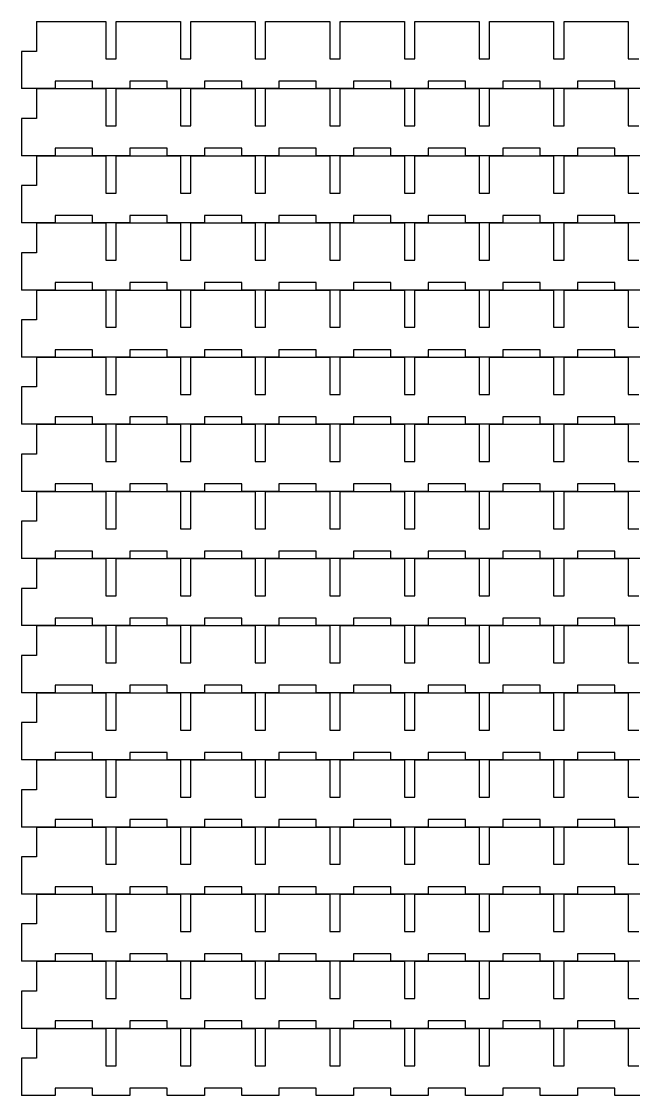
# Model space of a CAD drawing. Header units: millimetres. Extents: x 29 to 366, y 89 to 233.
# Drawn here: x 29.2 to 111.2, y 88.5 to 232.5 of the extents above; entities that cross this region are included whole.
import ezdxf

# ---------------------------------------------------------------- set-up
doc = ezdxf.new("R2010")
doc.units = ezdxf.units.MM

msp = doc.modelspace()

# ---------------------------------------------------------------- linework, layer by layer
at = {"color": 7, "linetype": 'Continuous', "lineweight": 25}
for p, q in [((31.16, 232.54), (31.16, 228.54)), ((31.16, 232.54), (40.46, 232.54)), ((40.46, 232.54), (40.46, 227.54)), ((41.86, 227.54), (41.86, 232.54)), ((41.86, 232.54), (50.46, 232.54)), ((50.46, 232.54), (50.46, 227.54)), ((51.86, 227.54), (51.86, 232.54)), ((51.86, 232.54), (60.46, 232.54)), ((60.46, 232.54), (60.46, 227.54)), ((61.86, 227.54), (61.86, 232.54)), ((61.86, 232.54), (70.46, 232.54)), ((70.46, 232.54), (70.46, 227.54)), ((71.86, 227.54), (71.86, 232.54)), ((71.86, 232.54), (80.46, 232.54)), ((80.46, 232.54), (80.46, 227.54)), ((81.86, 227.54), (81.86, 232.54)), ((81.86, 232.54), (90.46, 232.54)), ((90.46, 232.54), (90.46, 227.54)), ((91.86, 227.54), (91.86, 232.54)), ((91.86, 232.54), (100.46, 232.54)), ((100.46, 232.54), (100.46, 227.54)), ((101.86, 227.54), (101.86, 232.54)), ((101.86, 232.54), (110.46, 232.54)), ((110.46, 232.54), (110.46, 227.54)), ((29.16, 228.54), (29.16, 223.54)), ((31.16, 228.54), (29.16, 228.54)), ((40.46, 227.54), (41.86, 227.54)), ((50.46, 227.54), (51.86, 227.54)), ((60.46, 227.54), (61.86, 227.54)), ((70.46, 227.54), (71.86, 227.54)), ((80.46, 227.54), (81.86, 227.54)), ((90.46, 227.54), (91.86, 227.54)), ((100.46, 227.54), (101.86, 227.54)), ((110.46, 227.54), (111.86, 227.54)), ((33.66, 223.54), (29.16, 223.54)), ((31.16, 223.54), (31.16, 219.54)), ((31.16, 223.54), (40.46, 223.54)), ((38.66, 224.54), (33.66, 224.54)), ((33.66, 224.54), (33.66, 223.54)), ((38.66, 223.54), (38.66, 224.54)), ((43.66, 223.54), (38.66, 223.54)), ((40.46, 223.54), (40.46, 218.54)), ((41.86, 218.54), (41.86, 223.54)), ((41.86, 223.54), (50.46, 223.54)), ((48.66, 224.54), (43.66, 224.54)), ((43.66, 224.54), (43.66, 223.54)), ((48.66, 223.54), (48.66, 224.54)), ((53.66, 223.54), (48.66, 223.54)), ((50.46, 223.54), (50.46, 218.54)), ((51.86, 218.54), (51.86, 223.54)), ((51.86, 223.54), (60.46, 223.54)), ((58.66, 224.54), (53.66, 224.54)), ((53.66, 224.54), (53.66, 223.54)), ((58.66, 223.54), (58.66, 224.54)), ((63.66, 223.54), (58.66, 223.54)), ((60.46, 223.54), (60.46, 218.54)), ((61.86, 218.54), (61.86, 223.54)), ((61.86, 223.54), (70.46, 223.54)), ((68.66, 224.54), (63.66, 224.54)), ((63.66, 224.54), (63.66, 223.54)), ((68.66, 223.54), (68.66, 224.54)), ((73.66, 223.54), (68.66, 223.54)), ((70.46, 223.54), (70.46, 218.54)), ((71.86, 218.54), (71.86, 223.54)), ((71.86, 223.54), (80.46, 223.54)), ((78.66, 224.54), (73.66, 224.54)), ((73.66, 224.54), (73.66, 223.54)), ((78.66, 223.54), (78.66, 224.54)), ((83.66, 223.54), (78.66, 223.54)), ((80.46, 223.54), (80.46, 218.54)), ((81.86, 218.54), (81.86, 223.54)), ((81.86, 223.54), (90.46, 223.54)), ((88.66, 224.54), (83.66, 224.54)), ((83.66, 224.54), (83.66, 223.54)), ((88.66, 223.54), (88.66, 224.54)), ((93.66, 223.54), (88.66, 223.54)), ((90.46, 223.54), (90.46, 218.54)), ((91.86, 218.54), (91.86, 223.54)), ((91.86, 223.54), (100.46, 223.54)), ((98.66, 224.54), (93.66, 224.54)), ((93.66, 224.54), (93.66, 223.54)), ((98.66, 223.54), (98.66, 224.54)), ((103.66, 223.54), (98.66, 223.54)), ((100.46, 223.54), (100.46, 218.54)), ((101.86, 218.54), (101.86, 223.54)), ((101.86, 223.54), (110.46, 223.54)), ((108.66, 224.54), (103.66, 224.54)), ((103.66, 224.54), (103.66, 223.54)), ((108.66, 223.54), (108.66, 224.54)), ((113.66, 223.54), (108.66, 223.54)), ((110.46, 223.54), (110.46, 218.54)), ((29.16, 219.54), (29.16, 214.54)), ((31.16, 219.54), (29.16, 219.54)), ((40.46, 218.54), (41.86, 218.54)), ((50.46, 218.54), (51.86, 218.54)), ((60.46, 218.54), (61.86, 218.54)), ((70.46, 218.54), (71.86, 218.54)), ((80.46, 218.54), (81.86, 218.54)), ((90.46, 218.54), (91.86, 218.54)), ((100.46, 218.54), (101.86, 218.54)), ((110.46, 218.54), (111.86, 218.54)), ((38.66, 215.54), (33.66, 215.54)), ((33.66, 215.54), (33.66, 214.54)), ((38.66, 214.54), (38.66, 215.54)), ((48.66, 215.54), (43.66, 215.54)), ((43.66, 215.54), (43.66, 214.54)), ((48.66, 214.54), (48.66, 215.54)), ((58.66, 215.54), (53.66, 215.54)), ((53.66, 215.54), (53.66, 214.54)), ((58.66, 214.54), (58.66, 215.54)), ((68.66, 215.54), (63.66, 215.54)), ((63.66, 215.54), (63.66, 214.54)), ((68.66, 214.54), (68.66, 215.54)), ((78.66, 215.54), (73.66, 215.54)), ((73.66, 215.54), (73.66, 214.54)), ((78.66, 214.54), (78.66, 215.54)), ((88.66, 215.54), (83.66, 215.54)), ((83.66, 215.54), (83.66, 214.54)), ((88.66, 214.54), (88.66, 215.54)), ((98.66, 215.54), (93.66, 215.54)), ((93.66, 215.54), (93.66, 214.54)), ((98.66, 214.54), (98.66, 215.54)), ((108.66, 215.54), (103.66, 215.54)), ((103.66, 215.54), (103.66, 214.54)), ((108.66, 214.54), (108.66, 215.54)), ((33.66, 214.54), (29.16, 214.54)), ((31.16, 214.54), (31.16, 210.54)), ((31.16, 214.54), (40.46, 214.54)), ((43.66, 214.54), (38.66, 214.54)), ((40.46, 214.54), (40.46, 209.54)), ((41.86, 209.54), (41.86, 214.54)), ((41.86, 214.54), (50.46, 214.54)), ((53.66, 214.54), (48.66, 214.54)), ((50.46, 214.54), (50.46, 209.54)), ((51.86, 209.54), (51.86, 214.54)), ((51.86, 214.54), (60.46, 214.54)), ((63.66, 214.54), (58.66, 214.54)), ((60.46, 214.54), (60.46, 209.54)), ((61.86, 209.54), (61.86, 214.54)), ((61.86, 214.54), (70.46, 214.54)), ((73.66, 214.54), (68.66, 214.54)), ((70.46, 214.54), (70.46, 209.54)), ((71.86, 209.54), (71.86, 214.54)), ((71.86, 214.54), (80.46, 214.54)), ((83.66, 214.54), (78.66, 214.54)), ((80.46, 214.54), (80.46, 209.54)), ((81.86, 209.54), (81.86, 214.54)), ((81.86, 214.54), (90.46, 214.54)), ((93.66, 214.54), (88.66, 214.54)), ((90.46, 214.54), (90.46, 209.54)), ((91.86, 209.54), (91.86, 214.54)), ((91.86, 214.54), (100.46, 214.54)), ((103.66, 214.54), (98.66, 214.54)), ((100.46, 214.54), (100.46, 209.54)), ((101.86, 209.54), (101.86, 214.54)), ((101.86, 214.54), (110.46, 214.54)), ((113.66, 214.54), (108.66, 214.54)), ((110.46, 214.54), (110.46, 209.54)), ((29.16, 210.54), (29.16, 205.54)), ((31.16, 210.54), (29.16, 210.54)), ((40.46, 209.54), (41.86, 209.54)), ((50.46, 209.54), (51.86, 209.54)), ((60.46, 209.54), (61.86, 209.54)), ((70.46, 209.54), (71.86, 209.54)), ((80.46, 209.54), (81.86, 209.54)), ((90.46, 209.54), (91.86, 209.54)), ((100.46, 209.54), (101.86, 209.54)), ((110.46, 209.54), (111.86, 209.54)), ((38.66, 206.54), (33.66, 206.54)), ((33.66, 206.54), (33.66, 205.54)), ((38.66, 205.54), (38.66, 206.54)), ((48.66, 206.54), (43.66, 206.54)), ((43.66, 206.54), (43.66, 205.54)), ((48.66, 205.54), (48.66, 206.54)), ((58.66, 206.54), (53.66, 206.54)), ((53.66, 206.54), (53.66, 205.54)), ((58.66, 205.54), (58.66, 206.54)), ((68.66, 206.54), (63.66, 206.54)), ((63.66, 206.54), (63.66, 205.54)), ((68.66, 205.54), (68.66, 206.54)), ((78.66, 206.54), (73.66, 206.54)), ((73.66, 206.54), (73.66, 205.54)), ((78.66, 205.54), (78.66, 206.54)), ((88.66, 206.54), (83.66, 206.54)), ((83.66, 206.54), (83.66, 205.54)), ((88.66, 205.54), (88.66, 206.54)), ((98.66, 206.54), (93.66, 206.54)), ((93.66, 206.54), (93.66, 205.54)), ((98.66, 205.54), (98.66, 206.54)), ((108.66, 206.54), (103.66, 206.54)), ((103.66, 206.54), (103.66, 205.54)), ((108.66, 205.54), (108.66, 206.54)), ((33.66, 205.54), (29.16, 205.54)), ((31.16, 205.54), (31.16, 201.54)), ((31.16, 205.54), (40.46, 205.54)), ((43.66, 205.54), (38.66, 205.54)), ((40.46, 205.54), (40.46, 200.54)), ((41.86, 200.54), (41.86, 205.54)), ((41.86, 205.54), (50.46, 205.54)), ((53.66, 205.54), (48.66, 205.54)), ((50.46, 205.54), (50.46, 200.54)), ((51.86, 200.54), (51.86, 205.54)), ((51.86, 205.54), (60.46, 205.54)), ((63.66, 205.54), (58.66, 205.54)), ((60.46, 205.54), (60.46, 200.54)), ((61.86, 200.54), (61.86, 205.54)), ((61.86, 205.54), (70.46, 205.54)), ((73.66, 205.54), (68.66, 205.54)), ((70.46, 205.54), (70.46, 200.54)), ((71.86, 200.54), (71.86, 205.54)), ((71.86, 205.54), (80.46, 205.54)), ((83.66, 205.54), (78.66, 205.54)), ((80.46, 205.54), (80.46, 200.54)), ((81.86, 200.54), (81.86, 205.54)), ((81.86, 205.54), (90.46, 205.54)), ((93.66, 205.54), (88.66, 205.54)), ((90.46, 205.54), (90.46, 200.54)), ((91.86, 200.54), (91.86, 205.54)), ((91.86, 205.54), (100.46, 205.54)), ((103.66, 205.54), (98.66, 205.54)), ((100.46, 205.54), (100.46, 200.54)), ((101.86, 200.54), (101.86, 205.54)), ((101.86, 205.54), (110.46, 205.54)), ((113.66, 205.54), (108.66, 205.54)), ((110.46, 205.54), (110.46, 200.54)), ((29.16, 201.54), (29.16, 196.54)), ((31.16, 201.54), (29.16, 201.54)), ((40.46, 200.54), (41.86, 200.54)), ((50.46, 200.54), (51.86, 200.54)), ((60.46, 200.54), (61.86, 200.54)), ((70.46, 200.54), (71.86, 200.54)), ((80.46, 200.54), (81.86, 200.54)), ((90.46, 200.54), (91.86, 200.54)), ((100.46, 200.54), (101.86, 200.54)), ((110.46, 200.54), (111.86, 200.54)), ((38.66, 197.54), (33.66, 197.54)), ((33.66, 197.54), (33.66, 196.54)), ((38.66, 196.54), (38.66, 197.54)), ((48.66, 197.54), (43.66, 197.54)), ((43.66, 197.54), (43.66, 196.54)), ((48.66, 196.54), (48.66, 197.54)), ((58.66, 197.54), (53.66, 197.54)), ((53.66, 197.54), (53.66, 196.54)), ((58.66, 196.54), (58.66, 197.54)), ((68.66, 197.54), (63.66, 197.54)), ((63.66, 197.54), (63.66, 196.54)), ((68.66, 196.54), (68.66, 197.54)), ((78.66, 197.54), (73.66, 197.54)), ((73.66, 197.54), (73.66, 196.54)), ((78.66, 196.54), (78.66, 197.54)), ((88.66, 197.54), (83.66, 197.54)), ((83.66, 197.54), (83.66, 196.54)), ((88.66, 196.54), (88.66, 197.54)), ((98.66, 197.54), (93.66, 197.54)), ((93.66, 197.54), (93.66, 196.54)), ((98.66, 196.54), (98.66, 197.54)), ((108.66, 197.54), (103.66, 197.54)), ((103.66, 197.54), (103.66, 196.54)), ((108.66, 196.54), (108.66, 197.54)), ((33.66, 196.54), (29.16, 196.54)), ((31.16, 196.54), (31.16, 192.54)), ((31.16, 196.54), (40.46, 196.54)), ((43.66, 196.54), (38.66, 196.54)), ((40.46, 196.54), (40.46, 191.54)), ((41.86, 191.54), (41.86, 196.54)), ((41.86, 196.54), (50.46, 196.54)), ((53.66, 196.54), (48.66, 196.54)), ((50.46, 196.54), (50.46, 191.54)), ((51.86, 191.54), (51.86, 196.54)), ((51.86, 196.54), (60.46, 196.54)), ((63.66, 196.54), (58.66, 196.54)), ((60.46, 196.54), (60.46, 191.54)), ((61.86, 191.54), (61.86, 196.54)), ((61.86, 196.54), (70.46, 196.54)), ((73.66, 196.54), (68.66, 196.54)), ((70.46, 196.54), (70.46, 191.54)), ((71.86, 191.54), (71.86, 196.54)), ((71.86, 196.54), (80.46, 196.54)), ((83.66, 196.54), (78.66, 196.54)), ((80.46, 196.54), (80.46, 191.54)), ((81.86, 191.54), (81.86, 196.54)), ((81.86, 196.54), (90.46, 196.54)), ((93.66, 196.54), (88.66, 196.54)), ((90.46, 196.54), (90.46, 191.54)), ((91.86, 191.54), (91.86, 196.54)), ((91.86, 196.54), (100.46, 196.54)), ((103.66, 196.54), (98.66, 196.54)), ((100.46, 196.54), (100.46, 191.54)), ((101.86, 191.54), (101.86, 196.54)), ((101.86, 196.54), (110.46, 196.54)), ((113.66, 196.54), (108.66, 196.54)), ((110.46, 196.54), (110.46, 191.54)), ((29.16, 192.54), (29.16, 187.54)), ((31.16, 192.54), (29.16, 192.54)), ((40.46, 191.54), (41.86, 191.54)), ((50.46, 191.54), (51.86, 191.54)), ((60.46, 191.54), (61.86, 191.54)), ((70.46, 191.54), (71.86, 191.54)), ((80.46, 191.54), (81.86, 191.54)), ((90.46, 191.54), (91.86, 191.54)), ((100.46, 191.54), (101.86, 191.54)), ((110.46, 191.54), (111.86, 191.54)), ((33.66, 187.54), (29.16, 187.54)), ((31.16, 187.54), (31.16, 183.54)), ((31.16, 187.54), (40.46, 187.54)), ((38.66, 188.54), (33.66, 188.54)), ((33.66, 188.54), (33.66, 187.54)), ((38.66, 187.54), (38.66, 188.54)), ((43.66, 187.54), (38.66, 187.54)), ((40.46, 187.54), (40.46, 182.54)), ((41.86, 182.54), (41.86, 187.54)), ((41.86, 187.54), (50.46, 187.54)), ((48.66, 188.54), (43.66, 188.54)), ((43.66, 188.54), (43.66, 187.54)), ((48.66, 187.54), (48.66, 188.54)), ((53.66, 187.54), (48.66, 187.54)), ((50.46, 187.54), (50.46, 182.54)), ((51.86, 182.54), (51.86, 187.54)), ((51.86, 187.54), (60.46, 187.54)), ((58.66, 188.54), (53.66, 188.54)), ((53.66, 188.54), (53.66, 187.54)), ((58.66, 187.54), (58.66, 188.54)), ((63.66, 187.54), (58.66, 187.54)), ((60.46, 187.54), (60.46, 182.54)), ((61.86, 182.54), (61.86, 187.54)), ((61.86, 187.54), (70.46, 187.54)), ((68.66, 188.54), (63.66, 188.54)), ((63.66, 188.54), (63.66, 187.54)), ((68.66, 187.54), (68.66, 188.54)), ((73.66, 187.54), (68.66, 187.54)), ((70.46, 187.54), (70.46, 182.54)), ((71.86, 182.54), (71.86, 187.54)), ((71.86, 187.54), (80.46, 187.54)), ((78.66, 188.54), (73.66, 188.54)), ((73.66, 188.54), (73.66, 187.54)), ((78.66, 187.54), (78.66, 188.54)), ((83.66, 187.54), (78.66, 187.54)), ((80.46, 187.54), (80.46, 182.54)), ((81.86, 182.54), (81.86, 187.54)), ((81.86, 187.54), (90.46, 187.54)), ((88.66, 188.54), (83.66, 188.54)), ((83.66, 188.54), (83.66, 187.54)), ((88.66, 187.54), (88.66, 188.54)), ((93.66, 187.54), (88.66, 187.54)), ((90.46, 187.54), (90.46, 182.54)), ((91.86, 182.54), (91.86, 187.54)), ((91.86, 187.54), (100.46, 187.54)), ((98.66, 188.54), (93.66, 188.54)), ((93.66, 188.54), (93.66, 187.54)), ((98.66, 187.54), (98.66, 188.54)), ((103.66, 187.54), (98.66, 187.54)), ((100.46, 187.54), (100.46, 182.54)), ((101.86, 182.54), (101.86, 187.54)), ((101.86, 187.54), (110.46, 187.54)), ((108.66, 188.54), (103.66, 188.54)), ((103.66, 188.54), (103.66, 187.54)), ((108.66, 187.54), (108.66, 188.54)), ((113.66, 187.54), (108.66, 187.54)), ((110.46, 187.54), (110.46, 182.54)), ((29.16, 183.54), (29.16, 178.54)), ((31.16, 183.54), (29.16, 183.54)), ((40.46, 182.54), (41.86, 182.54)), ((50.46, 182.54), (51.86, 182.54)), ((60.46, 182.54), (61.86, 182.54)), ((70.46, 182.54), (71.86, 182.54)), ((80.46, 182.54), (81.86, 182.54)), ((90.46, 182.54), (91.86, 182.54)), ((100.46, 182.54), (101.86, 182.54)), ((110.46, 182.54), (111.86, 182.54)), ((38.66, 179.54), (33.66, 179.54)), ((33.66, 179.54), (33.66, 178.54)), ((38.66, 178.54), (38.66, 179.54)), ((48.66, 179.54), (43.66, 179.54)), ((43.66, 179.54), (43.66, 178.54)), ((48.66, 178.54), (48.66, 179.54)), ((58.66, 179.54), (53.66, 179.54)), ((53.66, 179.54), (53.66, 178.54)), ((58.66, 178.54), (58.66, 179.54)), ((68.66, 179.54), (63.66, 179.54)), ((63.66, 179.54), (63.66, 178.54)), ((68.66, 178.54), (68.66, 179.54)), ((78.66, 179.54), (73.66, 179.54)), ((73.66, 179.54), (73.66, 178.54)), ((78.66, 178.54), (78.66, 179.54)), ((88.66, 179.54), (83.66, 179.54)), ((83.66, 179.54), (83.66, 178.54)), ((88.66, 178.54), (88.66, 179.54)), ((98.66, 179.54), (93.66, 179.54)), ((93.66, 179.54), (93.66, 178.54)), ((98.66, 178.54), (98.66, 179.54)), ((108.66, 179.54), (103.66, 179.54)), ((103.66, 179.54), (103.66, 178.54)), ((108.66, 178.54), (108.66, 179.54)), ((33.66, 178.54), (29.16, 178.54)), ((31.16, 178.54), (31.16, 174.54)), ((31.16, 178.54), (40.46, 178.54)), ((43.66, 178.54), (38.66, 178.54)), ((40.46, 178.54), (40.46, 173.54)), ((41.86, 173.54), (41.86, 178.54)), ((41.86, 178.54), (50.46, 178.54)), ((53.66, 178.54), (48.66, 178.54)), ((50.46, 178.54), (50.46, 173.54)), ((51.86, 173.54), (51.86, 178.54)), ((51.86, 178.54), (60.46, 178.54)), ((63.66, 178.54), (58.66, 178.54)), ((60.46, 178.54), (60.46, 173.54)), ((61.86, 173.54), (61.86, 178.54)), ((61.86, 178.54), (70.46, 178.54)), ((73.66, 178.54), (68.66, 178.54)), ((70.46, 178.54), (70.46, 173.54)), ((71.86, 173.54), (71.86, 178.54)), ((71.86, 178.54), (80.46, 178.54)), ((83.66, 178.54), (78.66, 178.54)), ((80.46, 178.54), (80.46, 173.54)), ((81.86, 173.54), (81.86, 178.54)), ((81.86, 178.54), (90.46, 178.54)), ((93.66, 178.54), (88.66, 178.54)), ((90.46, 178.54), (90.46, 173.54)), ((91.86, 173.54), (91.86, 178.54)), ((91.86, 178.54), (100.46, 178.54)), ((103.66, 178.54), (98.66, 178.54)), ((100.46, 178.54), (100.46, 173.54)), ((101.86, 173.54), (101.86, 178.54)), ((101.86, 178.54), (110.46, 178.54)), ((113.66, 178.54), (108.66, 178.54)), ((110.46, 178.54), (110.46, 173.54)), ((29.16, 174.54), (29.16, 169.54)), ((31.16, 174.54), (29.16, 174.54)), ((40.46, 173.54), (41.86, 173.54)), ((50.46, 173.54), (51.86, 173.54)), ((60.46, 173.54), (61.86, 173.54)), ((70.46, 173.54), (71.86, 173.54)), ((80.46, 173.54), (81.86, 173.54)), ((90.46, 173.54), (91.86, 173.54)), ((100.46, 173.54), (101.86, 173.54)), ((110.46, 173.54), (111.86, 173.54)), ((38.66, 170.54), (33.66, 170.54)), ((33.66, 170.54), (33.66, 169.54)), ((38.66, 169.54), (38.66, 170.54)), ((48.66, 170.54), (43.66, 170.54)), ((43.66, 170.54), (43.66, 169.54)), ((48.66, 169.54), (48.66, 170.54)), ((58.66, 170.54), (53.66, 170.54)), ((53.66, 170.54), (53.66, 169.54)), ((58.66, 169.54), (58.66, 170.54)), ((68.66, 170.54), (63.66, 170.54)), ((63.66, 170.54), (63.66, 169.54)), ((68.66, 169.54), (68.66, 170.54)), ((78.66, 170.54), (73.66, 170.54)), ((73.66, 170.54), (73.66, 169.54)), ((78.66, 169.54), (78.66, 170.54)), ((88.66, 170.54), (83.66, 170.54)), ((83.66, 170.54), (83.66, 169.54)), ((88.66, 169.54), (88.66, 170.54)), ((98.66, 170.54), (93.66, 170.54)), ((93.66, 170.54), (93.66, 169.54)), ((98.66, 169.54), (98.66, 170.54)), ((108.66, 170.54), (103.66, 170.54)), ((103.66, 170.54), (103.66, 169.54)), ((108.66, 169.54), (108.66, 170.54)), ((33.66, 169.54), (29.16, 169.54)), ((31.16, 169.54), (31.16, 165.54)), ((31.16, 169.54), (40.46, 169.54)), ((43.66, 169.54), (38.66, 169.54)), ((40.46, 169.54), (40.46, 164.54)), ((41.86, 164.54), (41.86, 169.54)), ((41.86, 169.54), (50.46, 169.54)), ((53.66, 169.54), (48.66, 169.54)), ((50.46, 169.54), (50.46, 164.54)), ((51.86, 164.54), (51.86, 169.54)), ((51.86, 169.54), (60.46, 169.54)), ((63.66, 169.54), (58.66, 169.54)), ((60.46, 169.54), (60.46, 164.54)), ((61.86, 164.54), (61.86, 169.54)), ((61.86, 169.54), (70.46, 169.54)), ((73.66, 169.54), (68.66, 169.54)), ((70.46, 169.54), (70.46, 164.54)), ((71.86, 164.54), (71.86, 169.54)), ((71.86, 169.54), (80.46, 169.54)), ((83.66, 169.54), (78.66, 169.54)), ((80.46, 169.54), (80.46, 164.54)), ((81.86, 164.54), (81.86, 169.54)), ((81.86, 169.54), (90.46, 169.54)), ((93.66, 169.54), (88.66, 169.54)), ((90.46, 169.54), (90.46, 164.54)), ((91.86, 164.54), (91.86, 169.54)), ((91.86, 169.54), (100.46, 169.54)), ((103.66, 169.54), (98.66, 169.54)), ((100.46, 169.54), (100.46, 164.54)), ((101.86, 164.54), (101.86, 169.54)), ((101.86, 169.54), (110.46, 169.54)), ((113.66, 169.54), (108.66, 169.54)), ((110.46, 169.54), (110.46, 164.54)), ((29.16, 165.54), (29.16, 160.54)), ((31.16, 165.54), (29.16, 165.54)), ((40.46, 164.54), (41.86, 164.54)), ((50.46, 164.54), (51.86, 164.54)), ((60.46, 164.54), (61.86, 164.54)), ((70.46, 164.54), (71.86, 164.54)), ((80.46, 164.54), (81.86, 164.54)), ((90.46, 164.54), (91.86, 164.54)), ((100.46, 164.54), (101.86, 164.54)), ((110.46, 164.54), (111.86, 164.54)), ((38.66, 161.54), (33.66, 161.54)), ((33.66, 161.54), (33.66, 160.54)), ((38.66, 160.54), (38.66, 161.54)), ((48.66, 161.54), (43.66, 161.54)), ((43.66, 161.54), (43.66, 160.54)), ((48.66, 160.54), (48.66, 161.54)), ((58.66, 161.54), (53.66, 161.54)), ((53.66, 161.54), (53.66, 160.54)), ((58.66, 160.54), (58.66, 161.54)), ((68.66, 161.54), (63.66, 161.54)), ((63.66, 161.54), (63.66, 160.54)), ((68.66, 160.54), (68.66, 161.54)), ((78.66, 161.54), (73.66, 161.54)), ((73.66, 161.54), (73.66, 160.54)), ((78.66, 160.54), (78.66, 161.54)), ((88.66, 161.54), (83.66, 161.54)), ((83.66, 161.54), (83.66, 160.54)), ((88.66, 160.54), (88.66, 161.54)), ((98.66, 161.54), (93.66, 161.54)), ((93.66, 161.54), (93.66, 160.54)), ((98.66, 160.54), (98.66, 161.54)), ((108.66, 161.54), (103.66, 161.54)), ((103.66, 161.54), (103.66, 160.54)), ((108.66, 160.54), (108.66, 161.54)), ((33.66, 160.54), (29.16, 160.54)), ((31.16, 160.54), (31.16, 156.54)), ((31.16, 160.54), (40.46, 160.54)), ((43.66, 160.54), (38.66, 160.54)), ((40.46, 160.54), (40.46, 155.54)), ((41.86, 155.54), (41.86, 160.54)), ((41.86, 160.54), (50.46, 160.54)), ((53.66, 160.54), (48.66, 160.54)), ((50.46, 160.54), (50.46, 155.54)), ((51.86, 155.54), (51.86, 160.54)), ((51.86, 160.54), (60.46, 160.54)), ((63.66, 160.54), (58.66, 160.54)), ((60.46, 160.54), (60.46, 155.54)), ((61.86, 155.54), (61.86, 160.54)), ((61.86, 160.54), (70.46, 160.54)), ((73.66, 160.54), (68.66, 160.54)), ((70.46, 160.54), (70.46, 155.54)), ((71.86, 155.54), (71.86, 160.54)), ((71.86, 160.54), (80.46, 160.54)), ((83.66, 160.54), (78.66, 160.54)), ((80.46, 160.54), (80.46, 155.54)), ((81.86, 155.54), (81.86, 160.54)), ((81.86, 160.54), (90.46, 160.54)), ((93.66, 160.54), (88.66, 160.54)), ((90.46, 160.54), (90.46, 155.54)), ((91.86, 155.54), (91.86, 160.54)), ((91.86, 160.54), (100.46, 160.54)), ((103.66, 160.54), (98.66, 160.54)), ((100.46, 160.54), (100.46, 155.54)), ((101.86, 155.54), (101.86, 160.54)), ((101.86, 160.54), (110.46, 160.54)), ((113.66, 160.54), (108.66, 160.54)), ((110.46, 160.54), (110.46, 155.54)), ((29.16, 156.54), (29.16, 151.54)), ((31.16, 156.54), (29.16, 156.54)), ((40.46, 155.54), (41.86, 155.54)), ((50.46, 155.54), (51.86, 155.54)), ((60.46, 155.54), (61.86, 155.54)), ((70.46, 155.54), (71.86, 155.54)), ((80.46, 155.54), (81.86, 155.54)), ((90.46, 155.54), (91.86, 155.54)), ((100.46, 155.54), (101.86, 155.54)), ((110.46, 155.54), (111.86, 155.54)), ((33.66, 151.54), (29.16, 151.54)), ((31.16, 151.54), (31.16, 147.54)), ((31.16, 151.54), (40.46, 151.54)), ((38.66, 152.54), (33.66, 152.54)), ((33.66, 152.54), (33.66, 151.54)), ((38.66, 151.54), (38.66, 152.54)), ((43.66, 151.54), (38.66, 151.54)), ((40.46, 151.54), (40.46, 146.54)), ((41.86, 146.54), (41.86, 151.54)), ((41.86, 151.54), (50.46, 151.54)), ((48.66, 152.54), (43.66, 152.54)), ((43.66, 152.54), (43.66, 151.54)), ((48.66, 151.54), (48.66, 152.54)), ((53.66, 151.54), (48.66, 151.54)), ((50.46, 151.54), (50.46, 146.54)), ((51.86, 146.54), (51.86, 151.54)), ((51.86, 151.54), (60.46, 151.54)), ((58.66, 152.54), (53.66, 152.54)), ((53.66, 152.54), (53.66, 151.54)), ((58.66, 151.54), (58.66, 152.54)), ((63.66, 151.54), (58.66, 151.54)), ((60.46, 151.54), (60.46, 146.54)), ((61.86, 146.54), (61.86, 151.54)), ((61.86, 151.54), (70.46, 151.54)), ((68.66, 152.54), (63.66, 152.54)), ((63.66, 152.54), (63.66, 151.54)), ((68.66, 151.54), (68.66, 152.54)), ((73.66, 151.54), (68.66, 151.54)), ((70.46, 151.54), (70.46, 146.54)), ((71.86, 146.54), (71.86, 151.54)), ((71.86, 151.54), (80.46, 151.54)), ((78.66, 152.54), (73.66, 152.54)), ((73.66, 152.54), (73.66, 151.54)), ((78.66, 151.54), (78.66, 152.54)), ((83.66, 151.54), (78.66, 151.54)), ((80.46, 151.54), (80.46, 146.54)), ((81.86, 146.54), (81.86, 151.54)), ((81.86, 151.54), (90.46, 151.54)), ((88.66, 152.54), (83.66, 152.54)), ((83.66, 152.54), (83.66, 151.54)), ((88.66, 151.54), (88.66, 152.54)), ((93.66, 151.54), (88.66, 151.54)), ((90.46, 151.54), (90.46, 146.54)), ((91.86, 146.54), (91.86, 151.54)), ((91.86, 151.54), (100.46, 151.54)), ((98.66, 152.54), (93.66, 152.54)), ((93.66, 152.54), (93.66, 151.54)), ((98.66, 151.54), (98.66, 152.54)), ((103.66, 151.54), (98.66, 151.54)), ((100.46, 151.54), (100.46, 146.54)), ((101.86, 146.54), (101.86, 151.54)), ((101.86, 151.54), (110.46, 151.54)), ((108.66, 152.54), (103.66, 152.54)), ((103.66, 152.54), (103.66, 151.54)), ((108.66, 151.54), (108.66, 152.54)), ((113.66, 151.54), (108.66, 151.54)), ((110.46, 151.54), (110.46, 146.54)), ((29.16, 147.54), (29.16, 142.54)), ((31.16, 147.54), (29.16, 147.54)), ((40.46, 146.54), (41.86, 146.54)), ((50.46, 146.54), (51.86, 146.54)), ((60.46, 146.54), (61.86, 146.54)), ((70.46, 146.54), (71.86, 146.54)), ((80.46, 146.54), (81.86, 146.54)), ((90.46, 146.54), (91.86, 146.54)), ((100.46, 146.54), (101.86, 146.54)), ((110.46, 146.54), (111.86, 146.54)), ((38.66, 143.54), (33.66, 143.54)), ((33.66, 143.54), (33.66, 142.54)), ((38.66, 142.54), (38.66, 143.54)), ((48.66, 143.54), (43.66, 143.54)), ((43.66, 143.54), (43.66, 142.54)), ((48.66, 142.54), (48.66, 143.54)), ((58.66, 143.54), (53.66, 143.54)), ((53.66, 143.54), (53.66, 142.54)), ((58.66, 142.54), (58.66, 143.54)), ((68.66, 143.54), (63.66, 143.54)), ((63.66, 143.54), (63.66, 142.54)), ((68.66, 142.54), (68.66, 143.54)), ((78.66, 143.54), (73.66, 143.54)), ((73.66, 143.54), (73.66, 142.54)), ((78.66, 142.54), (78.66, 143.54)), ((88.66, 143.54), (83.66, 143.54)), ((83.66, 143.54), (83.66, 142.54)), ((88.66, 142.54), (88.66, 143.54)), ((98.66, 143.54), (93.66, 143.54)), ((93.66, 143.54), (93.66, 142.54)), ((98.66, 142.54), (98.66, 143.54)), ((108.66, 143.54), (103.66, 143.54)), ((103.66, 143.54), (103.66, 142.54)), ((108.66, 142.54), (108.66, 143.54)), ((33.66, 142.54), (29.16, 142.54)), ((31.16, 142.54), (31.16, 138.54)), ((31.16, 142.54), (40.46, 142.54)), ((43.66, 142.54), (38.66, 142.54)), ((40.46, 142.54), (40.46, 137.54)), ((41.86, 137.54), (41.86, 142.54)), ((41.86, 142.54), (50.46, 142.54)), ((53.66, 142.54), (48.66, 142.54)), ((50.46, 142.54), (50.46, 137.54)), ((51.86, 137.54), (51.86, 142.54)), ((51.86, 142.54), (60.46, 142.54)), ((63.66, 142.54), (58.66, 142.54)), ((60.46, 142.54), (60.46, 137.54)), ((61.86, 137.54), (61.86, 142.54)), ((61.86, 142.54), (70.46, 142.54)), ((73.66, 142.54), (68.66, 142.54)), ((70.46, 142.54), (70.46, 137.54)), ((71.86, 137.54), (71.86, 142.54)), ((71.86, 142.54), (80.46, 142.54)), ((83.66, 142.54), (78.66, 142.54)), ((80.46, 142.54), (80.46, 137.54)), ((81.86, 137.54), (81.86, 142.54)), ((81.86, 142.54), (90.46, 142.54)), ((93.66, 142.54), (88.66, 142.54)), ((90.46, 142.54), (90.46, 137.54)), ((91.86, 137.54), (91.86, 142.54)), ((91.86, 142.54), (100.46, 142.54)), ((103.66, 142.54), (98.66, 142.54)), ((100.46, 142.54), (100.46, 137.54)), ((101.86, 137.54), (101.86, 142.54)), ((101.86, 142.54), (110.46, 142.54)), ((113.66, 142.54), (108.66, 142.54)), ((110.46, 142.54), (110.46, 137.54)), ((29.16, 138.54), (29.16, 133.54)), ((31.16, 138.54), (29.16, 138.54)), ((40.46, 137.54), (41.86, 137.54)), ((50.46, 137.54), (51.86, 137.54)), ((60.46, 137.54), (61.86, 137.54)), ((70.46, 137.54), (71.86, 137.54)), ((80.46, 137.54), (81.86, 137.54)), ((90.46, 137.54), (91.86, 137.54)), ((100.46, 137.54), (101.86, 137.54)), ((110.46, 137.54), (111.86, 137.54)), ((38.66, 134.54), (33.66, 134.54)), ((33.66, 134.54), (33.66, 133.54)), ((38.66, 133.54), (38.66, 134.54)), ((48.66, 134.54), (43.66, 134.54)), ((43.66, 134.54), (43.66, 133.54)), ((48.66, 133.54), (48.66, 134.54)), ((58.66, 134.54), (53.66, 134.54)), ((53.66, 134.54), (53.66, 133.54)), ((58.66, 133.54), (58.66, 134.54)), ((68.66, 134.54), (63.66, 134.54)), ((63.66, 134.54), (63.66, 133.54)), ((68.66, 133.54), (68.66, 134.54)), ((78.66, 134.54), (73.66, 134.54)), ((73.66, 134.54), (73.66, 133.54)), ((78.66, 133.54), (78.66, 134.54)), ((88.66, 134.54), (83.66, 134.54)), ((83.66, 134.54), (83.66, 133.54)), ((88.66, 133.54), (88.66, 134.54)), ((98.66, 134.54), (93.66, 134.54)), ((93.66, 134.54), (93.66, 133.54)), ((98.66, 133.54), (98.66, 134.54)), ((108.66, 134.54), (103.66, 134.54)), ((103.66, 134.54), (103.66, 133.54)), ((108.66, 133.54), (108.66, 134.54)), ((33.66, 133.54), (29.16, 133.54)), ((31.16, 133.54), (31.16, 129.54)), ((31.16, 133.54), (40.46, 133.54)), ((43.66, 133.54), (38.66, 133.54)), ((40.46, 133.54), (40.46, 128.54)), ((41.86, 128.54), (41.86, 133.54)), ((41.86, 133.54), (50.46, 133.54)), ((53.66, 133.54), (48.66, 133.54)), ((50.46, 133.54), (50.46, 128.54)), ((51.86, 128.54), (51.86, 133.54)), ((51.86, 133.54), (60.46, 133.54)), ((63.66, 133.54), (58.66, 133.54)), ((60.46, 133.54), (60.46, 128.54)), ((61.86, 128.54), (61.86, 133.54)), ((61.86, 133.54), (70.46, 133.54)), ((73.66, 133.54), (68.66, 133.54)), ((70.46, 133.54), (70.46, 128.54)), ((71.86, 128.54), (71.86, 133.54)), ((71.86, 133.54), (80.46, 133.54)), ((83.66, 133.54), (78.66, 133.54)), ((80.46, 133.54), (80.46, 128.54)), ((81.86, 128.54), (81.86, 133.54)), ((81.86, 133.54), (90.46, 133.54)), ((93.66, 133.54), (88.66, 133.54)), ((90.46, 133.54), (90.46, 128.54)), ((91.86, 128.54), (91.86, 133.54)), ((91.86, 133.54), (100.46, 133.54)), ((103.66, 133.54), (98.66, 133.54)), ((100.46, 133.54), (100.46, 128.54)), ((101.86, 128.54), (101.86, 133.54)), ((101.86, 133.54), (110.46, 133.54)), ((113.66, 133.54), (108.66, 133.54)), ((110.46, 133.54), (110.46, 128.54)), ((29.16, 129.54), (29.16, 124.54)), ((31.16, 129.54), (29.16, 129.54)), ((40.46, 128.54), (41.86, 128.54)), ((50.46, 128.54), (51.86, 128.54)), ((60.46, 128.54), (61.86, 128.54)), ((70.46, 128.54), (71.86, 128.54)), ((80.46, 128.54), (81.86, 128.54)), ((90.46, 128.54), (91.86, 128.54)), ((100.46, 128.54), (101.86, 128.54)), ((110.46, 128.54), (111.86, 128.54)), ((38.66, 125.54), (33.66, 125.54)), ((33.66, 125.54), (33.66, 124.54)), ((38.66, 124.54), (38.66, 125.54)), ((48.66, 125.54), (43.66, 125.54)), ((43.66, 125.54), (43.66, 124.54)), ((48.66, 124.54), (48.66, 125.54)), ((58.66, 125.54), (53.66, 125.54)), ((53.66, 125.54), (53.66, 124.54)), ((58.66, 124.54), (58.66, 125.54)), ((68.66, 125.54), (63.66, 125.54)), ((63.66, 125.54), (63.66, 124.54)), ((68.66, 124.54), (68.66, 125.54)), ((78.66, 125.54), (73.66, 125.54)), ((73.66, 125.54), (73.66, 124.54)), ((78.66, 124.54), (78.66, 125.54)), ((88.66, 125.54), (83.66, 125.54)), ((83.66, 125.54), (83.66, 124.54)), ((88.66, 124.54), (88.66, 125.54)), ((98.66, 125.54), (93.66, 125.54)), ((93.66, 125.54), (93.66, 124.54)), ((98.66, 124.54), (98.66, 125.54)), ((108.66, 125.54), (103.66, 125.54)), ((103.66, 125.54), (103.66, 124.54)), ((108.66, 124.54), (108.66, 125.54)), ((33.66, 124.54), (29.16, 124.54)), ((31.16, 124.54), (31.16, 120.54)), ((31.16, 124.54), (40.46, 124.54)), ((43.66, 124.54), (38.66, 124.54)), ((40.46, 124.54), (40.46, 119.54)), ((41.86, 119.54), (41.86, 124.54)), ((41.86, 124.54), (50.46, 124.54)), ((53.66, 124.54), (48.66, 124.54)), ((50.46, 124.54), (50.46, 119.54)), ((51.86, 119.54), (51.86, 124.54)), ((51.86, 124.54), (60.46, 124.54)), ((63.66, 124.54), (58.66, 124.54)), ((60.46, 124.54), (60.46, 119.54)), ((61.86, 119.54), (61.86, 124.54)), ((61.86, 124.54), (70.46, 124.54)), ((73.66, 124.54), (68.66, 124.54)), ((70.46, 124.54), (70.46, 119.54)), ((71.86, 119.54), (71.86, 124.54)), ((71.86, 124.54), (80.46, 124.54)), ((83.66, 124.54), (78.66, 124.54)), ((80.46, 124.54), (80.46, 119.54)), ((81.86, 119.54), (81.86, 124.54)), ((81.86, 124.54), (90.46, 124.54)), ((93.66, 124.54), (88.66, 124.54)), ((90.46, 124.54), (90.46, 119.54)), ((91.86, 119.54), (91.86, 124.54)), ((91.86, 124.54), (100.46, 124.54)), ((103.66, 124.54), (98.66, 124.54)), ((100.46, 124.54), (100.46, 119.54)), ((101.86, 119.54), (101.86, 124.54)), ((101.86, 124.54), (110.46, 124.54)), ((113.66, 124.54), (108.66, 124.54)), ((110.46, 124.54), (110.46, 119.54)), ((29.16, 120.54), (29.16, 115.54)), ((31.16, 120.54), (29.16, 120.54)), ((40.46, 119.54), (41.86, 119.54)), ((50.46, 119.54), (51.86, 119.54)), ((60.46, 119.54), (61.86, 119.54)), ((70.46, 119.54), (71.86, 119.54)), ((80.46, 119.54), (81.86, 119.54)), ((90.46, 119.54), (91.86, 119.54)), ((100.46, 119.54), (101.86, 119.54)), ((110.46, 119.54), (111.86, 119.54)), ((33.66, 115.54), (29.16, 115.54)), ((31.16, 115.54), (31.16, 111.54)), ((31.16, 115.54), (40.46, 115.54)), ((38.66, 116.54), (33.66, 116.54)), ((33.66, 116.54), (33.66, 115.54)), ((38.66, 115.54), (38.66, 116.54)), ((43.66, 115.54), (38.66, 115.54)), ((40.46, 115.54), (40.46, 110.54)), ((41.86, 110.54), (41.86, 115.54)), ((41.86, 115.54), (50.46, 115.54)), ((48.66, 116.54), (43.66, 116.54)), ((43.66, 116.54), (43.66, 115.54)), ((48.66, 115.54), (48.66, 116.54)), ((53.66, 115.54), (48.66, 115.54)), ((50.46, 115.54), (50.46, 110.54)), ((51.86, 110.54), (51.86, 115.54)), ((51.86, 115.54), (60.46, 115.54)), ((58.66, 116.54), (53.66, 116.54)), ((53.66, 116.54), (53.66, 115.54)), ((58.66, 115.54), (58.66, 116.54)), ((63.66, 115.54), (58.66, 115.54)), ((60.46, 115.54), (60.46, 110.54)), ((61.86, 110.54), (61.86, 115.54)), ((61.86, 115.54), (70.46, 115.54)), ((68.66, 116.54), (63.66, 116.54)), ((63.66, 116.54), (63.66, 115.54)), ((68.66, 115.54), (68.66, 116.54)), ((73.66, 115.54), (68.66, 115.54)), ((70.46, 115.54), (70.46, 110.54)), ((71.86, 110.54), (71.86, 115.54)), ((71.86, 115.54), (80.46, 115.54)), ((78.66, 116.54), (73.66, 116.54)), ((73.66, 116.54), (73.66, 115.54)), ((78.66, 115.54), (78.66, 116.54)), ((83.66, 115.54), (78.66, 115.54)), ((80.46, 115.54), (80.46, 110.54)), ((81.86, 110.54), (81.86, 115.54)), ((81.86, 115.54), (90.46, 115.54)), ((88.66, 116.54), (83.66, 116.54)), ((83.66, 116.54), (83.66, 115.54)), ((88.66, 115.54), (88.66, 116.54)), ((93.66, 115.54), (88.66, 115.54)), ((90.46, 115.54), (90.46, 110.54)), ((91.86, 110.54), (91.86, 115.54)), ((91.86, 115.54), (100.46, 115.54)), ((98.66, 116.54), (93.66, 116.54)), ((93.66, 116.54), (93.66, 115.54)), ((98.66, 115.54), (98.66, 116.54)), ((103.66, 115.54), (98.66, 115.54)), ((100.46, 115.54), (100.46, 110.54)), ((101.86, 110.54), (101.86, 115.54)), ((101.86, 115.54), (110.46, 115.54)), ((108.66, 116.54), (103.66, 116.54)), ((103.66, 116.54), (103.66, 115.54)), ((108.66, 115.54), (108.66, 116.54)), ((113.66, 115.54), (108.66, 115.54)), ((110.46, 115.54), (110.46, 110.54)), ((29.16, 111.54), (29.16, 106.54)), ((31.16, 111.54), (29.16, 111.54)), ((40.46, 110.54), (41.86, 110.54)), ((50.46, 110.54), (51.86, 110.54)), ((60.46, 110.54), (61.86, 110.54)), ((70.46, 110.54), (71.86, 110.54)), ((80.46, 110.54), (81.86, 110.54)), ((90.46, 110.54), (91.86, 110.54)), ((100.46, 110.54), (101.86, 110.54)), ((110.46, 110.54), (111.86, 110.54)), ((38.66, 107.54), (33.66, 107.54)), ((33.66, 107.54), (33.66, 106.54)), ((38.66, 106.54), (38.66, 107.54)), ((48.66, 107.54), (43.66, 107.54)), ((43.66, 107.54), (43.66, 106.54)), ((48.66, 106.54), (48.66, 107.54)), ((58.66, 107.54), (53.66, 107.54)), ((53.66, 107.54), (53.66, 106.54)), ((58.66, 106.54), (58.66, 107.54)), ((68.66, 107.54), (63.66, 107.54)), ((63.66, 107.54), (63.66, 106.54)), ((68.66, 106.54), (68.66, 107.54)), ((78.66, 107.54), (73.66, 107.54)), ((73.66, 107.54), (73.66, 106.54)), ((78.66, 106.54), (78.66, 107.54)), ((88.66, 107.54), (83.66, 107.54)), ((83.66, 107.54), (83.66, 106.54)), ((88.66, 106.54), (88.66, 107.54)), ((98.66, 107.54), (93.66, 107.54)), ((93.66, 107.54), (93.66, 106.54)), ((98.66, 106.54), (98.66, 107.54)), ((108.66, 107.54), (103.66, 107.54)), ((103.66, 107.54), (103.66, 106.54)), ((108.66, 106.54), (108.66, 107.54)), ((33.66, 106.54), (29.16, 106.54)), ((31.16, 106.54), (31.16, 102.54)), ((31.16, 106.54), (40.46, 106.54)), ((43.66, 106.54), (38.66, 106.54)), ((40.46, 106.54), (40.46, 101.54)), ((41.86, 101.54), (41.86, 106.54)), ((41.86, 106.54), (50.46, 106.54)), ((53.66, 106.54), (48.66, 106.54)), ((50.46, 106.54), (50.46, 101.54)), ((51.86, 101.54), (51.86, 106.54)), ((51.86, 106.54), (60.46, 106.54)), ((63.66, 106.54), (58.66, 106.54)), ((60.46, 106.54), (60.46, 101.54)), ((61.86, 101.54), (61.86, 106.54)), ((61.86, 106.54), (70.46, 106.54)), ((73.66, 106.54), (68.66, 106.54)), ((70.46, 106.54), (70.46, 101.54)), ((71.86, 101.54), (71.86, 106.54)), ((71.86, 106.54), (80.46, 106.54)), ((83.66, 106.54), (78.66, 106.54)), ((80.46, 106.54), (80.46, 101.54)), ((81.86, 101.54), (81.86, 106.54)), ((81.86, 106.54), (90.46, 106.54)), ((93.66, 106.54), (88.66, 106.54)), ((90.46, 106.54), (90.46, 101.54)), ((91.86, 101.54), (91.86, 106.54)), ((91.86, 106.54), (100.46, 106.54)), ((103.66, 106.54), (98.66, 106.54)), ((100.46, 106.54), (100.46, 101.54)), ((101.86, 101.54), (101.86, 106.54)), ((101.86, 106.54), (110.46, 106.54)), ((113.66, 106.54), (108.66, 106.54)), ((110.46, 106.54), (110.46, 101.54)), ((29.16, 102.54), (29.16, 97.54)), ((31.16, 102.54), (29.16, 102.54)), ((40.46, 101.54), (41.86, 101.54)), ((50.46, 101.54), (51.86, 101.54)), ((60.46, 101.54), (61.86, 101.54)), ((70.46, 101.54), (71.86, 101.54)), ((80.46, 101.54), (81.86, 101.54)), ((90.46, 101.54), (91.86, 101.54)), ((100.46, 101.54), (101.86, 101.54)), ((110.46, 101.54), (111.86, 101.54)), ((38.66, 98.54), (33.66, 98.54)), ((33.66, 98.54), (33.66, 97.54)), ((38.66, 97.54), (38.66, 98.54)), ((48.66, 98.54), (43.66, 98.54)), ((43.66, 98.54), (43.66, 97.54)), ((48.66, 97.54), (48.66, 98.54)), ((58.66, 98.54), (53.66, 98.54)), ((53.66, 98.54), (53.66, 97.54)), ((58.66, 97.54), (58.66, 98.54)), ((68.66, 98.54), (63.66, 98.54)), ((63.66, 98.54), (63.66, 97.54)), ((68.66, 97.54), (68.66, 98.54)), ((78.66, 98.54), (73.66, 98.54)), ((73.66, 98.54), (73.66, 97.54)), ((78.66, 97.54), (78.66, 98.54)), ((88.66, 98.54), (83.66, 98.54)), ((83.66, 98.54), (83.66, 97.54)), ((88.66, 97.54), (88.66, 98.54)), ((98.66, 98.54), (93.66, 98.54)), ((93.66, 98.54), (93.66, 97.54)), ((98.66, 97.54), (98.66, 98.54)), ((108.66, 98.54), (103.66, 98.54)), ((103.66, 98.54), (103.66, 97.54)), ((108.66, 97.54), (108.66, 98.54)), ((33.66, 97.54), (29.16, 97.54)), ((31.16, 97.54), (31.16, 93.54)), ((31.16, 97.54), (40.46, 97.54)), ((43.66, 97.54), (38.66, 97.54)), ((40.46, 97.54), (40.46, 92.54)), ((41.86, 92.54), (41.86, 97.54)), ((41.86, 97.54), (50.46, 97.54)), ((53.66, 97.54), (48.66, 97.54)), ((50.46, 97.54), (50.46, 92.54)), ((51.86, 92.54), (51.86, 97.54)), ((51.86, 97.54), (60.46, 97.54)), ((63.66, 97.54), (58.66, 97.54)), ((60.46, 97.54), (60.46, 92.54)), ((61.86, 92.54), (61.86, 97.54)), ((61.86, 97.54), (70.46, 97.54)), ((73.66, 97.54), (68.66, 97.54)), ((70.46, 97.54), (70.46, 92.54)), ((71.86, 92.54), (71.86, 97.54)), ((71.86, 97.54), (80.46, 97.54)), ((83.66, 97.54), (78.66, 97.54)), ((80.46, 97.54), (80.46, 92.54)), ((81.86, 92.54), (81.86, 97.54)), ((81.86, 97.54), (90.46, 97.54)), ((93.66, 97.54), (88.66, 97.54)), ((90.46, 97.54), (90.46, 92.54)), ((91.86, 92.54), (91.86, 97.54)), ((91.86, 97.54), (100.46, 97.54)), ((103.66, 97.54), (98.66, 97.54)), ((100.46, 97.54), (100.46, 92.54)), ((101.86, 92.54), (101.86, 97.54)), ((101.86, 97.54), (110.46, 97.54)), ((113.66, 97.54), (108.66, 97.54)), ((110.46, 97.54), (110.46, 92.54)), ((29.16, 93.54), (29.16, 88.54)), ((31.16, 93.54), (29.16, 93.54)), ((40.46, 92.54), (41.86, 92.54)), ((50.46, 92.54), (51.86, 92.54)), ((60.46, 92.54), (61.86, 92.54)), ((70.46, 92.54), (71.86, 92.54)), ((80.46, 92.54), (81.86, 92.54)), ((90.46, 92.54), (91.86, 92.54)), ((100.46, 92.54), (101.86, 92.54)), ((110.46, 92.54), (111.86, 92.54)), ((38.66, 89.54), (33.66, 89.54)), ((33.66, 89.54), (33.66, 88.54)), ((38.66, 88.54), (38.66, 89.54)), ((48.66, 89.54), (43.66, 89.54)), ((43.66, 89.54), (43.66, 88.54)), ((48.66, 88.54), (48.66, 89.54)), ((58.66, 89.54), (53.66, 89.54)), ((53.66, 89.54), (53.66, 88.54)), ((58.66, 88.54), (58.66, 89.54)), ((68.66, 89.54), (63.66, 89.54)), ((63.66, 89.54), (63.66, 88.54)), ((68.66, 88.54), (68.66, 89.54)), ((78.66, 89.54), (73.66, 89.54)), ((73.66, 89.54), (73.66, 88.54)), ((78.66, 88.54), (78.66, 89.54)), ((88.66, 89.54), (83.66, 89.54)), ((83.66, 89.54), (83.66, 88.54)), ((88.66, 88.54), (88.66, 89.54)), ((98.66, 89.54), (93.66, 89.54)), ((93.66, 89.54), (93.66, 88.54)), ((98.66, 88.54), (98.66, 89.54)), ((108.66, 89.54), (103.66, 89.54)), ((103.66, 89.54), (103.66, 88.54)), ((108.66, 88.54), (108.66, 89.54)), ((33.66, 88.54), (29.16, 88.54)), ((43.66, 88.54), (38.66, 88.54)), ((53.66, 88.54), (48.66, 88.54)), ((63.66, 88.54), (58.66, 88.54)), ((73.66, 88.54), (68.66, 88.54)), ((83.66, 88.54), (78.66, 88.54)), ((93.66, 88.54), (88.66, 88.54)), ((103.66, 88.54), (98.66, 88.54)), ((113.66, 88.54), (108.66, 88.54))]:
    msp.add_line(p, q, dxfattribs=at)

doc.saveas('drawing.dxf')
